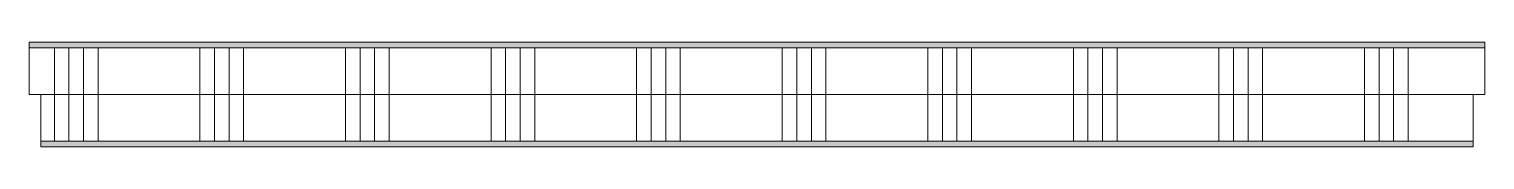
# Model space of a CAD drawing. Header units: metres. Extents: x 0 to 250, y -9 to 9.
import ezdxf

# ---------------------------------------------------------------- set-up
doc = ezdxf.new("R2010")
doc.units = ezdxf.units.M
doc.layers.add('A-DETL-GENF', color=92, linetype='Continuous', lineweight=18)
pattern_1 = [(90, (13904.317, 1545.54), (-25, 1e-15), []), (90, (13906.817, 1545.54), (-25, 1e-15), []), (90, (13909.317, 1545.54), (-25, 1e-15), []), (90, (13911.817, 1545.54), (-25, 1e-15), [])]

# ---------------------------------------------------------------- blocks, each defined once
blk = doc.blocks.new('40 vloerplaat - FU 6_16-3885267-00_0 Basismaterialen')
at = {"layer": 'A-DETL-GENF'}
for points in [[(250, 8), (250, 9), (0, 9), (0, 8)], [(2, -9), (248, -9), (248, -8), (2, -8)]]:
    blk.add_hatch(color=256, dxfattribs=at).paths.add_polyline_path(points)
at = {"layer": 'A-DETL-GENF', "lineweight": 13}
h = blk.add_hatch(dxfattribs=at)
h.set_pattern_fill('FP_732', color=256, style=0, pattern_type=2)
h.set_pattern_definition(pattern_1)
h.paths.add_polyline_path([(250, 0), (250, 8), (0, 8), (0, 0), (248, 0)])
h = blk.add_hatch(dxfattribs=at)
h.set_pattern_fill('FP_732', color=256, style=0, pattern_type=2)
h.set_pattern_definition(pattern_1)
h.paths.add_polyline_path([(248, -8), (248, 0), (2, 0), (2, -8)])
at = {"layer": 'A-DETL-GENF'}
for p, q in [((250, 9), (0, 9)), ((0, 9), (0, 8)), ((0, 8), (0, 0)), ((0, 8), (250, 8)), ((250, 8), (250, 9)), ((250, 0), (250, 8)), ((0, 0), (2, 0)), ((248, 0), (2, 0)), ((2, 0), (2, -8)), ((248, -8), (248, 0)), ((248, 0), (250, 0)), ((248, -8), (2, -8)), ((2, -8), (2, -9)), ((2, -9), (248, -9)), ((248, -9), (248, -8))]:
    blk.add_line(p, q, dxfattribs=at)

msp = doc.modelspace()

# ---------------------------------------------------------------- block references
msp.add_blockref('40 vloerplaat - FU 6_16-3885267-00_0 Basismaterialen', (0, 0))

doc.saveas('drawing.dxf')
